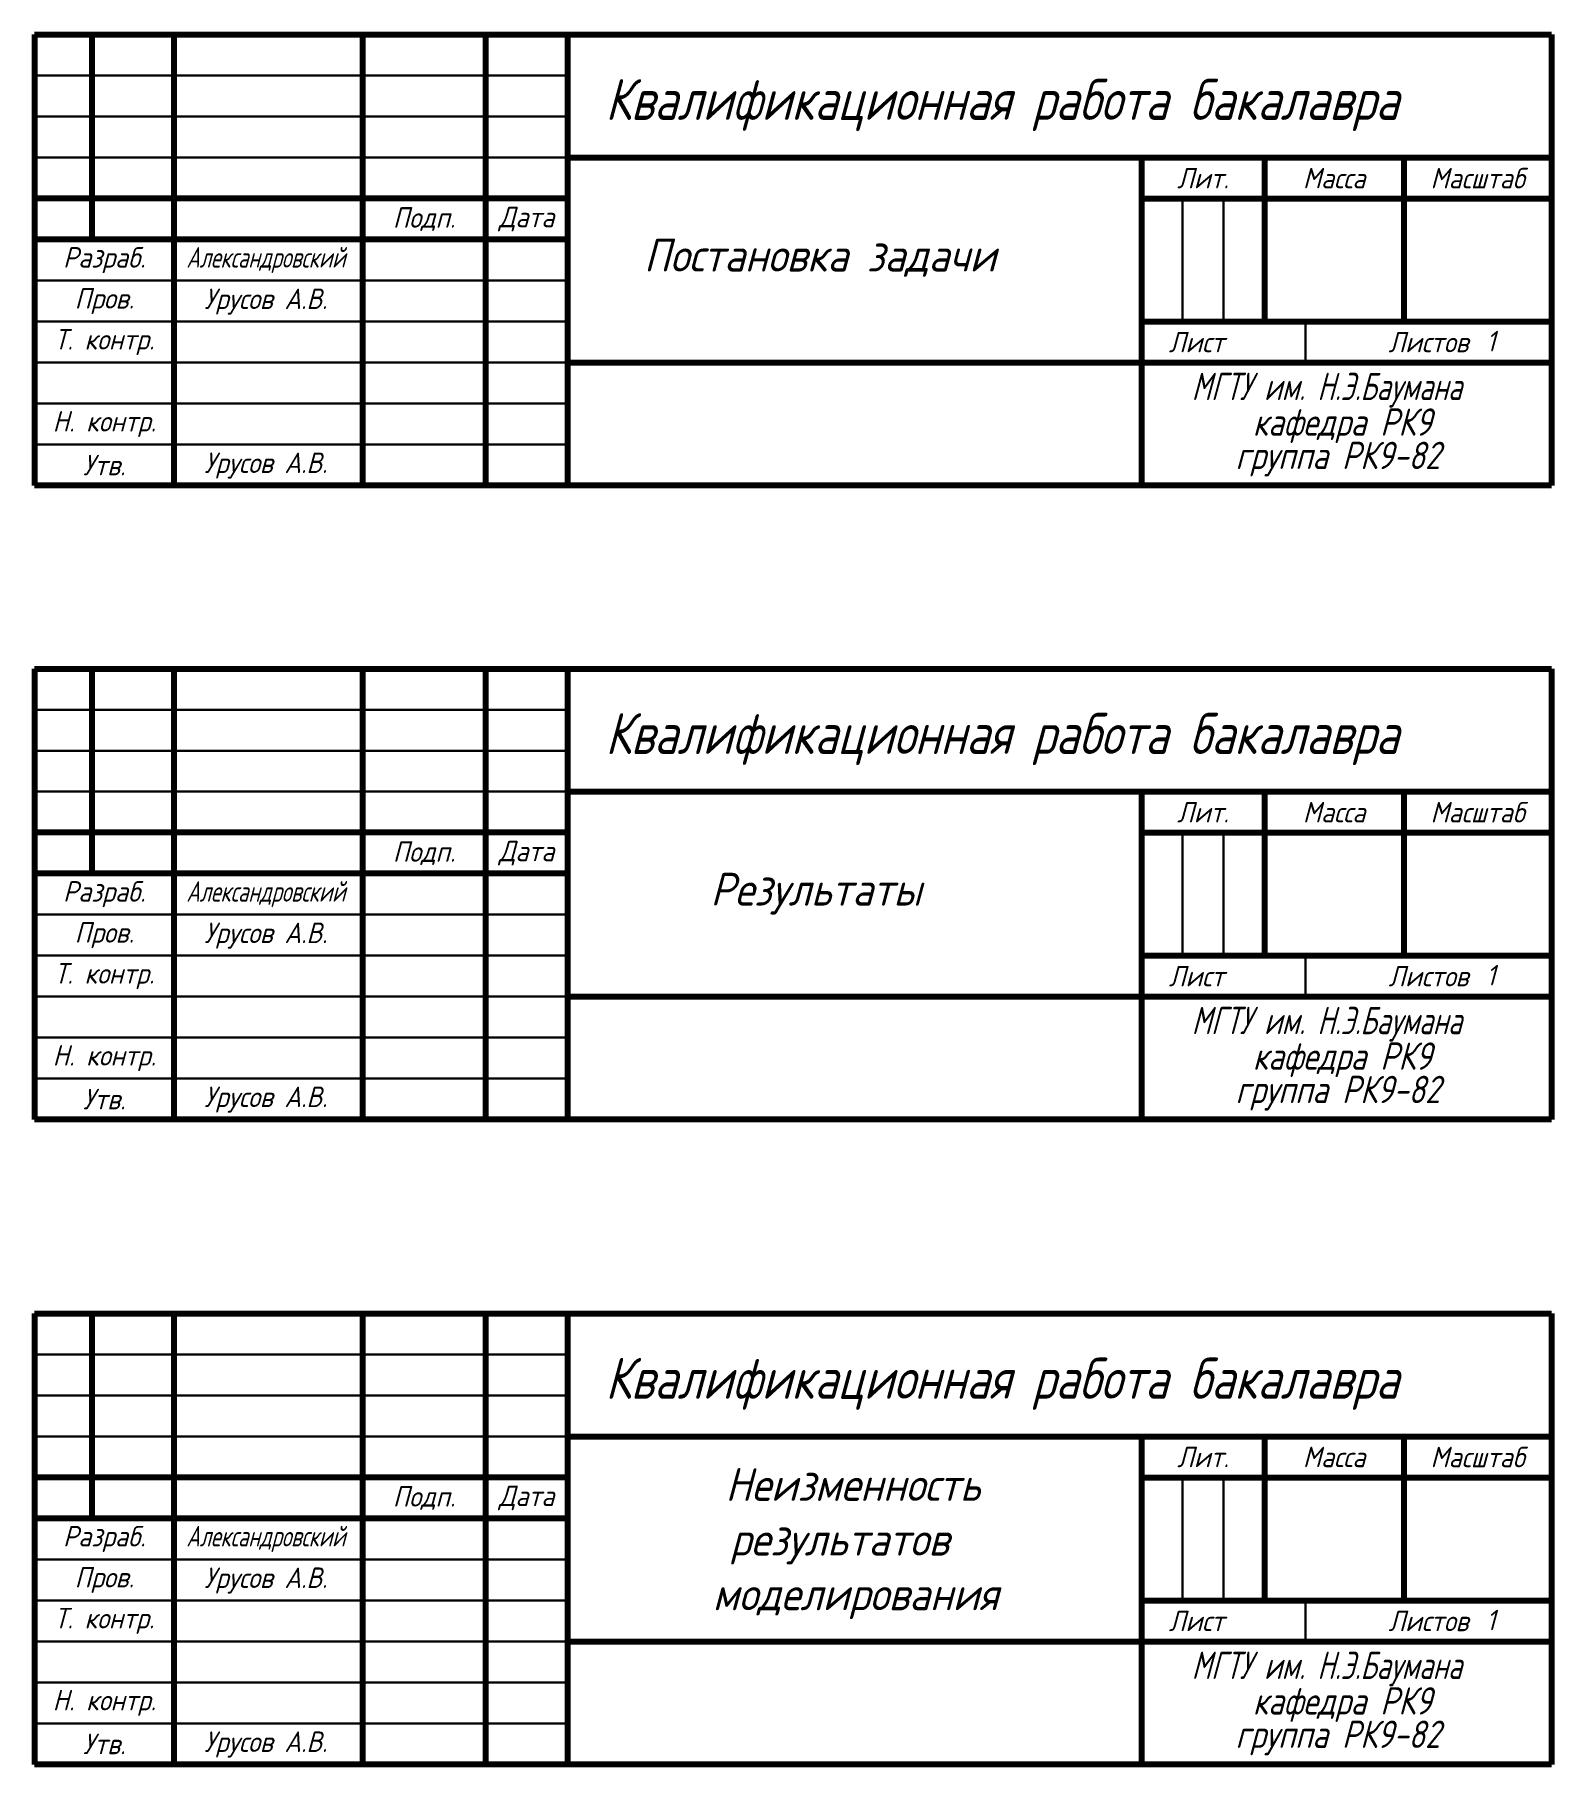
# Model space of a CAD drawing. Header units: millimetres. Extents: x 1535 to 1720, y 32 to 243.
import ezdxf
from ezdxf.enums import TextEntityAlignment as Align

# ---------------------------------------------------------------- set-up
doc = ezdxf.new("R2010")
doc.units = ezdxf.units.MM
doc.layers.get('0').update_dxf_attribs({"lineweight": 30})
doc.layers.add('format', color=7, linetype='Continuous', lineweight=80)
doc.styles.add('стиль1', font='geniso.shx', dxfattribs={"oblique": 15})

msp = doc.modelspace()

# ---------------------------------------------------------------- linework, layer by layer
for p, q in [((1599.57, 238.25), (1534.57, 238.25)), ((1599.57, 233.25), (1534.57, 233.25)), ((1599.57, 228.25), (1534.57, 228.25)), ((1674.57, 223.25), (1674.57, 208.25)), ((1679.57, 223.25), (1679.57, 208.25)), ((1599.57, 213.25), (1534.57, 213.25)), ((1599.57, 208.25), (1534.57, 208.25)), ((1689.57, 208.25), (1689.57, 203.25)), ((1599.57, 203.25), (1534.57, 203.25)), ((1599.57, 198.25), (1534.57, 198.25)), ((1599.57, 193.25), (1534.57, 193.25)), ((1599.57, 160.91), (1534.57, 160.91)), ((1599.57, 155.91), (1534.57, 155.91)), ((1599.57, 150.91), (1534.57, 150.91)), ((1674.57, 145.91), (1674.57, 130.91)), ((1679.57, 145.91), (1679.57, 130.91)), ((1599.57, 135.91), (1534.57, 135.91)), ((1599.57, 130.91), (1534.57, 130.91)), ((1689.57, 130.91), (1689.57, 125.91)), ((1599.57, 125.91), (1534.57, 125.91)), ((1599.57, 120.91), (1534.57, 120.91)), ((1599.57, 115.91), (1534.57, 115.91)), ((1599.57, 82.26), (1534.57, 82.26)), ((1599.57, 77.26), (1534.57, 77.26)), ((1599.57, 72.26), (1534.57, 72.26)), ((1674.57, 67.26), (1674.57, 52.26)), ((1679.57, 67.26), (1679.57, 52.26)), ((1599.57, 57.26), (1534.57, 57.26)), ((1599.57, 52.26), (1534.57, 52.26)), ((1689.57, 52.26), (1689.57, 47.26)), ((1599.57, 47.26), (1534.57, 47.26)), ((1599.57, 42.26), (1534.57, 42.26)), ((1599.57, 37.26), (1534.57, 37.26))]:
    msp.add_line(p, q)
at = {"layer": 'format'}
for p, q in [((1534.57, 243.25), (1534.57, 188.25)), ((1534.57, 243.25), (1719.57, 243.25)), ((1541.57, 243.25), (1541.57, 218.25)), ((1551.57, 243.25), (1551.57, 188.25)), ((1574.57, 243.25), (1574.57, 188.25)), ((1589.57, 243.25), (1589.57, 188.25)), ((1599.57, 243.25), (1599.57, 188.25)), ((1719.57, 243.25), (1719.57, 188.25)), ((1599.57, 228.25), (1719.57, 228.25)), ((1669.57, 228.25), (1669.57, 188.25)), ((1684.57, 228.25), (1684.57, 208.25)), ((1701.57, 228.25), (1701.57, 208.25)), ((1599.57, 223.25), (1534.57, 223.25)), ((1669.57, 223.25), (1719.57, 223.25)), ((1599.57, 218.25), (1534.57, 218.25)), ((1669.57, 208.25), (1719.57, 208.25)), ((1599.57, 203.25), (1719.57, 203.25)), ((1719.57, 188.25), (1534.57, 188.25)), ((1534.57, 165.91), (1534.57, 110.91)), ((1534.57, 165.91), (1719.57, 165.91)), ((1541.57, 165.91), (1541.57, 140.91)), ((1551.57, 165.91), (1551.57, 110.91)), ((1574.57, 165.91), (1574.57, 110.91)), ((1589.57, 165.91), (1589.57, 110.91)), ((1599.57, 165.91), (1599.57, 110.91)), ((1719.57, 165.91), (1719.57, 110.91)), ((1599.57, 150.91), (1719.57, 150.91)), ((1669.57, 150.91), (1669.57, 110.91)), ((1684.57, 150.91), (1684.57, 130.91)), ((1701.57, 150.91), (1701.57, 130.91)), ((1599.57, 145.91), (1534.57, 145.91)), ((1669.57, 145.91), (1719.57, 145.91)), ((1599.57, 140.91), (1534.57, 140.91)), ((1669.57, 130.91), (1719.57, 130.91)), ((1599.57, 125.91), (1719.57, 125.91)), ((1719.57, 110.91), (1534.57, 110.91)), ((1534.57, 87.26), (1534.57, 32.26)), ((1534.57, 87.26), (1719.57, 87.26)), ((1541.57, 87.26), (1541.57, 62.26)), ((1551.57, 87.26), (1551.57, 32.26)), ((1574.57, 87.26), (1574.57, 32.26)), ((1589.57, 87.26), (1589.57, 32.26)), ((1599.57, 87.26), (1599.57, 32.26)), ((1719.57, 87.26), (1719.57, 32.26)), ((1599.57, 72.26), (1719.57, 72.26)), ((1669.57, 72.26), (1669.57, 32.26)), ((1684.57, 72.26), (1684.57, 52.26)), ((1701.57, 72.26), (1701.57, 52.26)), ((1599.57, 67.26), (1534.57, 67.26)), ((1669.57, 67.26), (1719.57, 67.26)), ((1599.57, 62.26), (1534.57, 62.26)), ((1669.57, 52.26), (1719.57, 52.26)), ((1599.57, 47.26), (1719.57, 47.26)), ((1719.57, 32.26), (1534.57, 32.26))]:
    msp.add_line(p, q, dxfattribs=at)

# ---------------------------------------------------------------- texts
at = {"lineweight": 25, "style": 'стиль1', "oblique": 15}
for s, height, width, p in [('Квалификационная работа бакалавра', 5, 0.9, (1604.19, 232.85)), ('МГТУ им. Н.Э.Баумана', 3.3333, 0.8, (1675.7, 198.67)), ('кафедра РК9', 3.3333, 0.9, (1683.16, 194.33)), ('группа РК9-82', 3.3333, 0.9, (1681.05, 190.26)), ('Квалификационная работа бакалавра', 5, 0.9, (1604.19, 155.51)), ('МГТУ им. Н.Э.Баумана', 3.3333, 0.8, (1675.7, 121.33)), ('кафедра РК9', 3.3333, 0.9, (1683.16, 116.99)), ('группа РК9-82', 3.3333, 0.9, (1681.05, 112.92)), ('Квалификационная работа бакалавра', 5, 0.9, (1604.19, 76.86)), ('МГТУ им. Н.Э.Баумана', 3.3333, 0.8, (1675.7, 42.68)), ('кафедра РК9', 3.3333, 0.9, (1683.16, 38.34)), ('группа РК9-82', 3.3333, 0.9, (1681.05, 34.27))]:
    msp.add_text(s, height=height, dxfattribs=dict(at, width=width)).set_placement(p)
for s, p in [('Постановка задачи', (1608.89, 214.35)), ('Результаты', (1617, 137.01))]:
    msp.add_text(s, height=4, dxfattribs=at).set_placement(p)
at = {"lineweight": 25, "insert": (1612.34, 68.4), "char_height": 4, "width": 46.7134, "attachment_point": 1, "style": 'стиль1'}
msp.add_mtext('\\pi6.4959;Неизменность\\P\\pi7.0744;результатов\\P\\pi4.9352;моделирования', dxfattribs=at)
at = {"layer": 'format', "lineweight": -3, "style": 'стиль1', "oblique": 15}
for s, p in [('Лит.', (1677.07, 225.75)), ('Масса', (1693.07, 225.75)), ('Масштаб', (1710.57, 225.75)), ('Подп.', (1582.07, 220.75)), ('Дата', (1594.57, 220.75)), ('Разраб.', (1543.07, 215.75)), ('Пров.', (1543.07, 210.75)), ('Урусов А.В.', (1562.77, 210.69)), ('Т. контр.', (1543.07, 205.75)), ('Лист', (1676.28, 205.75)), ('Листов', (1704.57, 205.75)), ('1', (1712.18, 205.86)), ('Н. контр.', (1543.07, 195.75)), ('Утв.', (1543.07, 190.75)), ('Урусов А.В.', (1562.77, 190.69)), ('Лит.', (1677.07, 148.41)), ('Масса', (1693.07, 148.41)), ('Масштаб', (1710.57, 148.41)), ('Подп.', (1582.07, 143.41)), ('Дата', (1594.57, 143.41)), ('Разраб.', (1543.07, 138.41)), ('Пров.', (1543.07, 133.41)), ('Урусов А.В.', (1562.77, 133.35)), ('Т. контр.', (1543.07, 128.41)), ('Лист', (1676.28, 128.41)), ('Листов', (1704.57, 128.41)), ('1', (1712.18, 128.52)), ('Н. контр.', (1543.07, 118.41)), ('Утв.', (1543.07, 113.41)), ('Урусов А.В.', (1562.77, 113.35)), ('Лит.', (1677.07, 69.76)), ('Масса', (1693.07, 69.76)), ('Масштаб', (1710.57, 69.76)), ('Подп.', (1582.07, 64.76)), ('Дата', (1594.57, 64.76)), ('Разраб.', (1543.07, 59.76)), ('Пров.', (1543.07, 54.76)), ('Урусов А.В.', (1562.77, 54.69)), ('Т. контр.', (1543.07, 49.76)), ('Лист', (1676.28, 49.76)), ('Листов', (1704.57, 49.76)), ('1', (1712.18, 49.87)), ('Н. контр.', (1543.07, 39.76)), ('Утв.', (1543.07, 34.76)), ('Урусов А.В.', (1562.77, 34.69))]:
    msp.add_text(s, height=2.5, dxfattribs=at).set_placement(p, align=Align.MIDDLE)
at = {"layer": 'format', "lineweight": -3, "style": 'стиль1', "oblique": 15, "width": 0.8}
for p in [(1562.77, 215.75), (1562.77, 138.41), (1562.77, 59.76)]:
    msp.add_text('Александровский', height=2.5, dxfattribs=at).set_placement(p, align=Align.MIDDLE)

doc.saveas('drawing.dxf')
